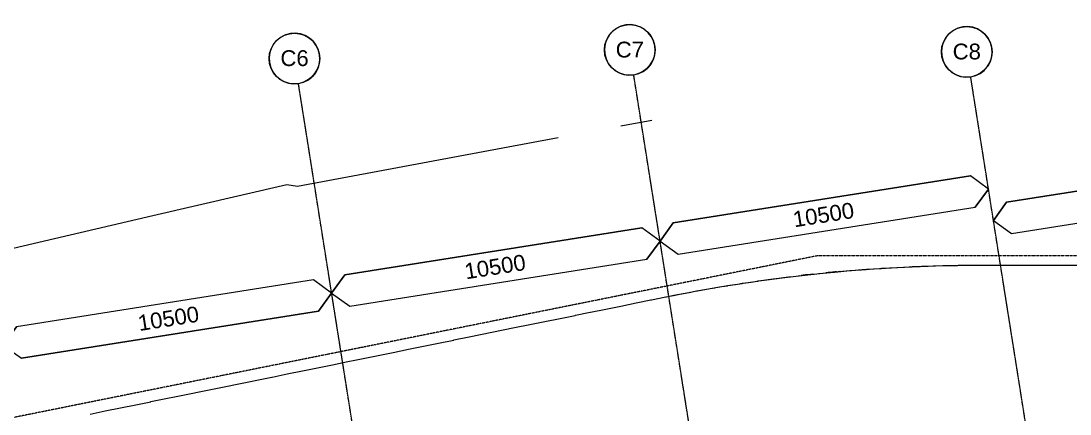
# Model space of a CAD drawing. Header units: millimetres. Extents: x -2355745 to -2216356, y 3958910 to 4068440.
# Drawn here: x -2285777 to -2252650, y 4054441 to 4066859 of the extents above; entities that cross this region are included whole.
import ezdxf

# ---------------------------------------------------------------- set-up
doc = ezdxf.new("R2010")
doc.units = ezdxf.units.MM
doc.linetypes.add('AEC_Double Dash', pattern=[39, 15, -4, 6, -4, 6, -4])
doc.linetypes.add('Grid Line', pattern=[21, 12, -3, 3, -3])
for name, color, linetype, lineweight in [('A-ANNO-NOTE', 131, 'Continuous', 5), ('A-DETL-GENF', 92, 'Continuous', 5), ('A-FLOR', 192, 'Continuous', 5), ('C-PROP-LINE', 91, 'AEC_Double Dash', 13), ('C-TOPO', 7, 'Continuous', 5), ('S-GRID', 1, 'Continuous', 5), ('S-GRID-IDEN', 1, 'Continuous', 5)]:
    doc.layers.add(name, color=color, linetype=linetype, lineweight=lineweight)
doc.styles.add('Arial', font='arial.ttf', dxfattribs={"height": 500})

# ---------------------------------------------------------------- blocks, each defined once
blk = doc.blocks.new('Family - ___-240017-ROOF - Part B')
at = {"layer": 'C-PROP-LINE'}
for p, q in [((-2260611, 4059444), (-2348376, 4041776)), ((-2226983, 4059444), (-2260611, 4059444))]:
    blk.add_line(p, q, dxfattribs=at)
blk = doc.blocks.new('Dimension - Grids _2D_ - 1-200-2186991-ROOF - Part B')
at = {"layer": 'A-DETL-GENF'}
for p, q in [((-4573, 500), (-5073, 0)), ((-5073, 0), (-4573, 500)), ((4927, 500), (-4573, 500)), ((-4573, 500), (4927, 500)), ((5427, 0), (4927, 500)), ((5427, 0), (4927, 500)), ((-5073, 0), (-4573, -500)), ((-5073, 0), (-4573, -500)), ((4927, -500), (5427, 0)), ((5427, 0), (4927, -500)), ((-4573, -500), (4927, -500)), ((-4573, -500), (4927, -500))]:
    blk.add_line(p, q, dxfattribs=at)
blk = doc.blocks.new('Dimension - Grids _2D_ - 1-200-2187043-ROOF - Part B')
at = {"layer": 'A-DETL-GENF'}
for p, q in [((-4573, 500), (-5073, 0)), ((-5073, 0), (-4573, 500)), ((4927, 500), (-4573, 500)), ((-4573, 500), (4927, 500)), ((5427, 0), (4927, 500)), ((5427, 0), (4927, 500)), ((-5073, 0), (-4573, -500)), ((-5073, 0), (-4573, -500)), ((4927, -500), (5427, 0)), ((5427, 0), (4927, -500)), ((-4573, -500), (4927, -500)), ((-4573, -500), (4927, -500))]:
    blk.add_line(p, q, dxfattribs=at)
blk = doc.blocks.new('Grid - A1-203820-ROOF - Part B')
at = {"layer": 'S-GRID-IDEN'}
blk.add_circle((0, 0), 4, dxfattribs=at)
for start, end in [(360, 180), (180, 360)]:
    blk.add_arc((0, 0), 4, start, end, dxfattribs=at)

msp = doc.modelspace()

# ---------------------------------------------------------------- linework, layer by layer
at = {"layer": 'A-FLOR'}
for p, q in [((-2255448, 4059144), (-2255314, 4059144)), ((-2280871, 4054996), (-2278534, 4055471))]:
    msp.add_line(p, q, dxfattribs=at)
for points in [[(-2261489, 4058778), (-2259485, 4059022), (-2257467, 4059144), (-2255448, 4059144)], [(-2265416, 4058140), (-2264116, 4058405), (-2262806, 4058617), (-2261489, 4058778)]]:
    msp.add_open_spline(points, degree=3, dxfattribs=at)
at = {"layer": 'C-TOPO'}
for p, q in [((-2266839, 4063544), (-2265854, 4063727)), ((-2277043, 4061643), (-2268814, 4063176)), ((-2281609, 4060710), (-2277382, 4061694)), ((-2277382, 4061694), (-2277043, 4061643)), ((-2287206, 4059408), (-2281609, 4060710)), ((-2258578, 4059046), (-2258487, 4059051)), ((-2257707, 4059093), (-2257646, 4059096)), ((-2257130, 4059116), (-2256976, 4059121)), ((-2256199, 4059138), (-2256176, 4059139)), ((-2255314, 4059144), (-2255198, 4059144)), ((-2255198, 4059144), (-2254199, 4059144)), ((-2254199, 4059144), (-2253707, 4059144)), ((-2253707, 4059144), (-2253206, 4059144)), ((-2253206, 4059144), (-2252718, 4059144)), ((-2252718, 4059144), (-2252225, 4059144)), ((-2261525, 4058773), (-2261496, 4058777)), ((-2261190, 4058813), (-2261204, 4058810)), ((-2260789, 4058858), (-2260834, 4058853)), ((-2260722, 4058865), (-2260584, 4058879)), ((-2260028, 4058934), (-2260069, 4058930)), ((-2260061, 4058931), (-2259996, 4058937)), ((-2259910, 4058944), (-2259914, 4058944)), ((-2259215, 4059002), (-2259099, 4059010)), ((-2263943, 4058417), (-2263866, 4058430)), ((-2263054, 4058562), (-2263000, 4058570)), ((-2265871, 4058048), (-2265416, 4058140)), ((-2264623, 4058295), (-2264446, 4058328)), ((-2267789, 4057657), (-2267312, 4057754)), ((-2267312, 4057754), (-2266835, 4057851)), ((-2266835, 4057851), (-2266830, 4057852)), ((-2266830, 4057852), (-2266354, 4057949)), ((-2266354, 4057949), (-2265883, 4058045)), ((-2265883, 4058045), (-2265877, 4058046)), ((-2265877, 4058046), (-2265871, 4058048)), ((-2269232, 4057364), (-2268752, 4057462)), ((-2268752, 4057462), (-2268747, 4057462)), ((-2268747, 4057462), (-2268272, 4057559)), ((-2268272, 4057559), (-2268269, 4057560)), ((-2268269, 4057560), (-2267798, 4057656)), ((-2267798, 4057656), (-2267793, 4057657)), ((-2267793, 4057657), (-2267789, 4057657)), ((-2271623, 4056877), (-2270187, 4057170)), ((-2270187, 4057170), (-2269713, 4057266)), ((-2269713, 4057266), (-2269232, 4057364)), ((-2272593, 4056680), (-2272105, 4056779)), ((-2272105, 4056779), (-2272103, 4056780)), ((-2272103, 4056780), (-2271625, 4056877)), ((-2271625, 4056877), (-2271623, 4056877)), ((-2274019, 4056390), (-2273539, 4056488)), ((-2273539, 4056488), (-2273061, 4056585)), ((-2273061, 4056585), (-2272593, 4056680)), ((-2275939, 4055999), (-2275455, 4056098)), ((-2275455, 4056098), (-2275234, 4056143)), ((-2275234, 4056143), (-2274976, 4056195)), ((-2274976, 4056195), (-2274498, 4056292)), ((-2274976, 4056195), (-2274976, 4056195)), ((-2274976, 4056195), (-2274976, 4056195)), ((-2274498, 4056292), (-2274497, 4056293)), ((-2274497, 4056293), (-2274019, 4056390)), ((-2277371, 4055708), (-2276892, 4055805)), ((-2276892, 4055805), (-2276891, 4055806)), ((-2276891, 4055806), (-2276414, 4055903)), ((-2276414, 4055903), (-2275940, 4055999)), ((-2275940, 4055999), (-2275939, 4055999)), ((-2278534, 4055471), (-2278328, 4055513)), ((-2278328, 4055513), (-2277851, 4055610)), ((-2277851, 4055610), (-2277849, 4055611)), ((-2277849, 4055611), (-2277371, 4055708)), ((-2282154, 4054735), (-2281681, 4054831)), ((-2281681, 4054831), (-2281677, 4054832)), ((-2281677, 4054832), (-2281203, 4054928)), ((-2281203, 4054928), (-2281200, 4054929)), ((-2281200, 4054929), (-2280871, 4054996)), ((-2283597, 4054441), (-2283120, 4054538)), ((-2283120, 4054538), (-2283115, 4054539)), ((-2283115, 4054539), (-2282638, 4054636)), ((-2282638, 4054636), (-2282154, 4054735))]:
    msp.add_line(p, q, dxfattribs=at)
at = {"layer": 'C-TOPO', "flags": 128}
for points in [[(-2258460, 4059053), (-2258349, 4059060), (-2258121, 4059072)], [(-2258121, 4059072), (-2258113, 4059073), (-2258105, 4059073)], [(-2258105, 4059073), (-2257876, 4059085), (-2257732, 4059092)], [(-2257646, 4059096), (-2257639, 4059096), (-2257631, 4059096)], [(-2257631, 4059096), (-2257624, 4059097), (-2257617, 4059097)], [(-2257617, 4059097), (-2257386, 4059106), (-2257156, 4059115)], [(-2257156, 4059115), (-2257149, 4059115), (-2257143, 4059115)], [(-2257143, 4059115), (-2257136, 4059115), (-2257130, 4059116)], [(-2256951, 4059121), (-2256898, 4059123), (-2256666, 4059129)], [(-2256666, 4059129), (-2256660, 4059129), (-2256654, 4059129)], [(-2256654, 4059129), (-2256648, 4059130), (-2256643, 4059130)], [(-2256643, 4059130), (-2256409, 4059135), (-2256214, 4059138)], [(-2256176, 4059139), (-2256171, 4059139), (-2256167, 4059139)], [(-2256167, 4059139), (-2255931, 4059142), (-2255695, 4059143)], [(-2255695, 4059143), (-2255691, 4059143), (-2255688, 4059143)], [(-2255688, 4059143), (-2255684, 4059143), (-2255680, 4059143)], [(-2255680, 4059143), (-2255564, 4059144), (-2255448, 4059144)], [(-2261998, 4058713), (-2261770, 4058743), (-2261543, 4058771)], [(-2261543, 4058771), (-2261534, 4058772), (-2261525, 4058773)], [(-2261477, 4058779), (-2261294, 4058801), (-2261063, 4058828)], [(-2261063, 4058828), (-2261055, 4058829), (-2261046, 4058829)], [(-2261046, 4058829), (-2261038, 4058830), (-2261030, 4058831)], [(-2261030, 4058831), (-2260807, 4058856), (-2260749, 4058862)], [(-2260584, 4058879), (-2260575, 4058880), (-2260567, 4058881)], [(-2260567, 4058881), (-2260559, 4058882), (-2260551, 4058883)], [(-2260551, 4058883), (-2260324, 4058906), (-2260096, 4058927)], [(-2260096, 4058927), (-2260087, 4058928), (-2260078, 4058929)], [(-2260078, 4058929), (-2260069, 4058930), (-2260061, 4058931)], [(-2259969, 4058939), (-2259833, 4058951), (-2259606, 4058971)], [(-2259606, 4058971), (-2259589, 4058972), (-2259572, 4058974)], [(-2259572, 4058974), (-2259563, 4058974), (-2259555, 4058975)], [(-2259555, 4058975), (-2259327, 4058993), (-2259243, 4059000)], [(-2259099, 4059010), (-2259083, 4059012), (-2259066, 4059013)], [(-2259066, 4059013), (-2258838, 4059029), (-2258610, 4059044)], [(-2258610, 4059044), (-2258602, 4059044), (-2258594, 4059045)], [(-2258594, 4059045), (-2258586, 4059045), (-2258578, 4059046)], [(-2264418, 4058333), (-2264186, 4058374), (-2263954, 4058415)], [(-2263954, 4058415), (-2263949, 4058416), (-2263943, 4058417)], [(-2263835, 4058435), (-2263716, 4058456), (-2263488, 4058493)], [(-2263488, 4058493), (-2263482, 4058494), (-2263475, 4058495)], [(-2263475, 4058495), (-2263469, 4058496), (-2263463, 4058497)], [(-2263463, 4058497), (-2263231, 4058534), (-2263081, 4058558)], [(-2263000, 4058570), (-2262993, 4058571), (-2262986, 4058572)], [(-2262986, 4058572), (-2262979, 4058573), (-2262972, 4058575)], [(-2262972, 4058575), (-2262744, 4058609), (-2262515, 4058642)], [(-2262515, 4058642), (-2262508, 4058643), (-2262500, 4058644)], [(-2262500, 4058644), (-2262493, 4058645), (-2262485, 4058646)], [(-2262485, 4058646), (-2262257, 4058678), (-2262029, 4058709)], [(-2262029, 4058709), (-2262014, 4058711), (-2261998, 4058713)], [(-2265416, 4058140), (-2265409, 4058142), (-2265401, 4058143)], [(-2265401, 4058143), (-2265400, 4058143), (-2265399, 4058144)], [(-2265399, 4058144), (-2265395, 4058144), (-2265391, 4058145)], [(-2265391, 4058145), (-2265158, 4058192), (-2264924, 4058238)], [(-2264924, 4058238), (-2264921, 4058238), (-2264917, 4058239)], [(-2264917, 4058239), (-2264914, 4058240), (-2264910, 4058240)], [(-2264910, 4058240), (-2264678, 4058285), (-2264644, 4058291)], [(-2264446, 4058328), (-2264441, 4058329), (-2264437, 4058329)], [(-2264437, 4058329), (-2264427, 4058331), (-2264418, 4058333)]]:
    msp.add_lwpolyline(points, dxfattribs=at)
at = {"layer": 'C-TOPO'}
for start, end in [(96.2045, 96.5421), (95.3131, 95.6382)]:
    msp.add_arc((-2255448, 4009144), 50000, start, end, dxfattribs=at)
at = {"layer": 'S-GRID', "linetype": 'Grid Line'}
for p, q in [((-2256268, 4001013), (-2266427, 4065153)), ((-2245897, 4002655), (-2255786, 4065092)), ((-2266638, 3999370), (-2277015, 4064882))]:
    msp.add_line(p, q, dxfattribs=at)

# ---------------------------------------------------------------- block references
at = {"layer": 'A-DETL-GENF'}
for name, p, rotation in [('Dimension - Grids _2D_ - 1-200-2186991-ROOF - Part B', (-2250058, 4061354), 9.000328388138234), ('Dimension - Grids _2D_ - 1-200-2186991-ROOF - Part B', (-2260585, 4060699), 9.000328388138234), ('Dimension - Grids _2D_ - 1-200-2186991-ROOF - Part B', (-2270956, 4059057), 9.000328388138234), ('Dimension - Grids _2D_ - 1-200-2187043-ROOF - Part B', (-2280977, 4057470), 189.000328388153)]:
    msp.add_blockref(name, p, dxfattribs=dict(at, rotation=rotation))
at = {"layer": 'C-PROP-LINE'}
msp.add_blockref('Family - ___-240017-ROOF - Part B', (0, 0), dxfattribs=at)
at = {"layer": 'S-GRID-IDEN', "xscale": 199.9999999999999, "yscale": 199.9999999999999, "zscale": 199.9999999999999}
for p, rotation in [((-2266552, 4065943), 9.000328388145633), ((-2255911, 4065882), 9.000328388145633), ((-2277140, 4065672), 9.000328388145308)]:
    msp.add_blockref('Grid - A1-203820-ROOF - Part B', p, dxfattribs=dict(at, rotation=rotation))

# ---------------------------------------------------------------- texts
at = {"layer": 'A-ANNO-NOTE', "char_height": 500, "width": 2324.89, "attachment_point": 1, "rotation": 9.0003, "style": 'Arial'}
for insert in [(-2261434, 4060832), (-2271804, 4059189), (-2282119, 4057555)]:
    msp.add_mtext('10500', dxfattribs=dict(at, insert=insert))
at = {"layer": 'S-GRID-IDEN', "char_height": 500, "width": 1074.26, "attachment_point": 1, "style": 'Arial'}
for s, insert in [('C7', (-2266996, 4066205)), ('C8', (-2256356, 4066144)), ('C6', (-2277584, 4065934))]:
    msp.add_mtext(s, dxfattribs=dict(at, insert=insert))

doc.saveas('drawing.dxf')
